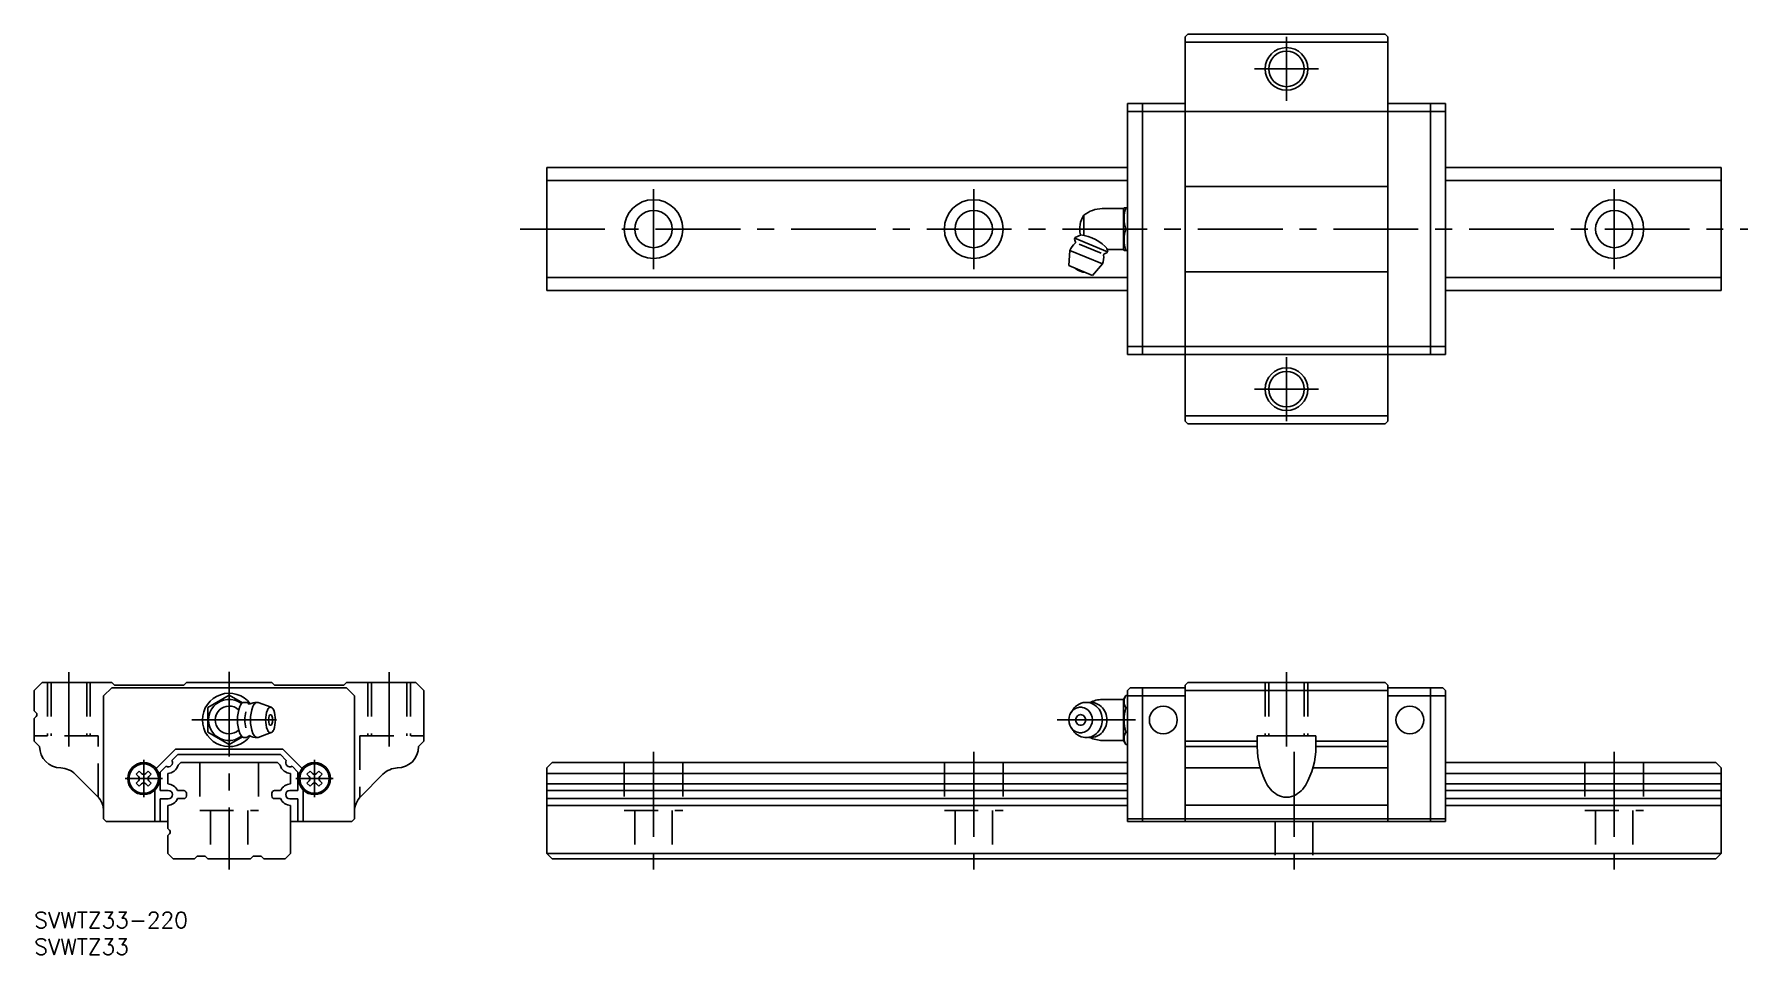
# Model space of a CAD drawing. Extents: x 0 to 321, y -8 to 164.
import ezdxf

# ---------------------------------------------------------------- set-up
doc = ezdxf.new("R2010")
doc.units = 0
doc.header["$LTSCALE"] = 0.5
doc.linetypes.add('CENTER', pattern=[50.8, 31.75, -6.35, 6.35, -6.35])
doc.linetypes.add('DASHED', pattern=[19.05, 12.7, -6.35])
for name, color, linetype in [('MSM_CENTER', 1, 'CENTER'), ('MSM_CONTINUOUS', 7, 'CONTINUOUS'), ('MSM_DASHED', 4, 'DASHED'), ('MSM_NARROW', 5, 'CONTINUOUS'), ('MSM_PART_NUMBER', 7, 'CONTINUOUS')]:
    doc.layers.add(name, color=color, linetype=linetype)
doc.styles.get("Standard").update_dxf_attribs({"font": 'txt.shx', "height": 3, "bigfont": 'bigfont.shx'})

# ---------------------------------------------------------------- blocks, each defined once
blk = doc.blocks.new('*U2')
at = {"layer": 'MSM_PART_NUMBER'}
blk.add_text('SVWTZ33-220', height=3, dxfattribs=at).set_placement((0, -3))
blk = doc.blocks.new('*U3')
at = {"layer": 'MSM_PART_NUMBER'}
blk.add_text('SVWTZ33', height=3, dxfattribs=at).set_placement((0, -8))

msp = doc.modelspace()

# ---------------------------------------------------------------- linework, layer by layer
at = {"layer": 'MSM_CENTER'}
for p, q in [((234.600057, 152), (234.600057, 164)), ((228.600057, 158), (240.600057, 158)), ((116.00003, 135.5), (116.00003, 120.5)), ((176.00003, 135.5), (176.00003, 120.5)), ((296.00003, 135.5), (296.00003, 120.5)), ((91.00006, 128), (321.00006, 128)), ((234.600057, 92), (234.600057, 104)), ((228.600057, 98), (240.600057, 98)), ((6.5, 44.953784), (6.5, 31)), ((36.5, 45), (36.5, 8)), ((66.5, 44.953784), (66.5, 31)), ((234.600057, 44.953784), (234.600057, 31)), ((29.5, 36), (46.68057, 36)), ((191.651591, 36), (206.297803, 36)), ((115.999999, 30), (115.999999, 8.000015)), ((175.999999, 30), (175.999999, 8.000015)), ((235.999999, 30), (235.999999, 8.000015)), ((295.999999, 30), (295.999999, 8.000015)), ((20.5, 28.499985), (20.5, 21.499985)), ((52.5, 28.499985), (52.5, 21.499985)), ((17, 24.999985), (24, 24.999985)), ((49, 24.999985), (56, 24.999985))]:
    msp.add_line(p, q, dxfattribs=at)
at = {"layer": 'MSM_CONTINUOUS'}
for p, q in [((215.599979, 163.999908), (216.099965, 164.499908)), ((215.599993, 163.999924), (215.599993, 91.999924)), ((216.099953, 164.5), (253.100026, 164.5)), ((253.599973, 163.999954), (253.099973, 164.499954)), ((253.600057, 163.999863), (253.600057, 92.000046)), ((215.599953, 163), (253.600011, 163)), ((204.799993, 151.5), (215.599953, 151.5)), ((204.799993, 151.5), (204.799993, 104.5)), ((207.599966, 151.5), (207.599966, 104.5)), ((253.600011, 151.5), (264.399978, 151.5)), ((261.59999, 151.5), (261.59999, 104.5)), ((264.400054, 151.5), (264.400054, 104.5)), ((204.799993, 150), (264.399962, 150)), ((96.00006, 139.5), (204.799993, 139.5)), ((96.00006, 116.5), (96.00006, 139.5)), ((264.399978, 139.5), (316.00006, 139.5)), ((316.00006, 116.5), (316.00006, 139.5)), ((96.00003, 137.067352), (204.799993, 137.067352)), ((215.599953, 136), (253.600011, 136)), ((264.399978, 137.067352), (316.00006, 137.067352)), ((204.075047, 131.849991), (200.075042, 131.849991)), ((204.075047, 131.849991), (204.075047, 124.149994)), ((204.161658, 131.999969), (204.075057, 131.849968)), ((204.799993, 131.999985), (204.161652, 131.999985)), ((196.631832, 130.599991), (196.631832, 126.819427)), ((194.861415, 126.072128), (195.072617, 125.562248)), ((195.014496, 126.441711), (194.861419, 126.072151)), ((194.937952, 126.25692), (201.035562, 123.731209)), ((196.13646, 126.906433), (195.014485, 126.441696)), ((204.508071, 128), (204.799993, 128)), ((194.001747, 123.996742), (193.799993, 121.157852)), ((194.001758, 123.996719), (200.099353, 121.471008)), ((195.722308, 125.174355), (199.868558, 123.456924)), ((200.959012, 123.546432), (200.449113, 123.335228)), ((200.928054, 124.36026), (201.112079, 123.915977)), ((201.112101, 123.915985), (200.95903, 123.546432)), ((204.075047, 124.149994), (201.112082, 124.149994)), ((204.075051, 124.149971), (204.161652, 123.999977)), ((204.799993, 124), (204.161652, 124)), ((96.00003, 118.932648), (204.799993, 118.932648)), ((193.799998, 121.157837), (198.234622, 119.320953)), ((198.234606, 119.320938), (200.099345, 121.471001)), ((215.599953, 120), (253.600011, 120)), ((264.399978, 118.932648), (316.00006, 118.932648)), ((96.00006, 116.5), (204.799993, 116.5)), ((264.399978, 116.5), (316.00006, 116.5)), ((204.799993, 106), (264.399962, 106)), ((204.799993, 104.5), (264.400054, 104.5)), ((215.599946, 91.999973), (216.099949, 91.499973)), ((215.599953, 93), (253.600011, 93)), ((216.099968, 91.5), (253.100011, 91.5)), ((253.099981, 91.499989), (253.599988, 91.999985)), ((1.500027, 43), (0.000027, 41.5)), ((1.500031, 43), (14.500015, 43)), ((13.000051, 40.499962), (14.500069, 41.999969)), ((14.500015, 41.999985), (58.5, 41.999985)), ((15.00001, 42.500015), (14.500019, 43.000008)), ((15, 42.499985), (28, 42.499985)), ((27.999986, 42.5), (28.499997, 43.000015)), ((28.499991, 43), (44.499987, 43)), ((44.499982, 43.000015), (45.000004, 42.499992)), ((44.999985, 42.499985), (58, 42.499985)), ((58.500002, 43.000008), (58, 42.500008)), ((58.5, 43), (71.499939, 43)), ((58.500021, 41.999985), (60.000011, 40.5)), ((71.499962, 42.999992), (72.999962, 41.499985)), ((204.799993, 41.500037), (205.299983, 42.000041)), ((205.299978, 42.000046), (215.599968, 42.000046)), ((207.599981, 42.000046), (207.599981, 17.000046)), ((216.099934, 42.999995), (215.599966, 42.500027)), ((215.599993, 42.500054), (215.599993, 17)), ((216.099937, 43), (253.100026, 43)), ((253.100026, 43.000003), (253.599988, 42.50003)), ((253.600026, 42.000046), (263.899993, 42.000046)), ((253.600057, 42.499965), (253.600057, 17)), ((261.600005, 42.000046), (261.600005, 17.000046)), ((263.899993, 42.00004), (264.400054, 41.499973)), ((0, 37.707077), (0, 41.499985)), ((13, 17.499985), (13, 40.499939)), ((36.500017, 40.61882), (32.500001, 38.30941)), ((38.987492, 39.182693), (36.500008, 40.618843)), ((39.690685, 39.299988), (39.321133, 39.299988)), ((44.387807, 38.376961), (41.940495, 39.26841)), ((60, 40.499969), (60, 17.5)), ((73, 41.499985), (73, 31.999985)), ((200.07521, 39.850006), (204.07507, 39.850006)), ((204.07507, 39.850005), (204.07507, 32.149995)), ((204.075071, 39.850002), (204.508085, 40.600004)), ((204.508078, 40.600006), (204.799993, 40.600006)), ((204.799993, 41.500038), (204.799993, 17)), ((204.799993, 40.500046), (215.599968, 40.500046)), ((215.599968, 41.500046), (253.600026, 41.500046)), ((253.600026, 40.500046), (264.399993, 40.500046)), ((264.400054, 41.499969), (264.400054, 17)), ((0, 31.999985), (0, 36.292908)), ((0.000015, 37.707092), (0.353569, 37.353539)), ((0.000027, 36.292892), (0.353569, 36.646431)), ((32.500002, 33.690582), (32.500002, 38.309402)), ((194.232962, 37.424734), (194.597077, 37.959002)), ((204.508089, 38.300003), (204.799993, 38.300003)), ((32.500004, 33.690567), (36.500007, 31.381165)), ((36.50001, 31.381165), (38.987494, 32.817314)), ((39.690685, 32.699997), (39.321133, 32.699997)), ((44.387805, 33.62307), (41.938027, 32.730728)), ((194.597081, 34.041027), (194.232968, 34.575295)), ((194.597084, 34.041032), (194.612897, 34.018018)), ((204.07507, 32.149994), (200.07521, 32.149994)), ((204.508082, 31.399996), (204.075068, 32.149998)), ((204.508086, 33.700012), (204.799993, 33.700012)), ((229.100042, 33.000061), (229.100042, 31.000046)), ((229.100072, 33.000046), (240.100057, 33.000046)), ((240.100057, 33.000046), (240.100057, 31.000046)), ((0.000027, 31.999992), (1.000031, 30.999992)), ((26.450056, 30.499985), (22.834418, 26.884331)), ((26.864293, 29.5), (25.782207, 28.417915)), ((26.450012, 30.499985), (46.549988, 30.499985)), ((26.864258, 29.499985), (46.135757, 29.499985)), ((47.217847, 28.4179), (46.135761, 29.499992)), ((50.165657, 26.884315), (46.550009, 30.499985)), ((72.999973, 31.999992), (71.999969, 30.999992)), ((204.508069, 31.400009), (204.799993, 31.400009)), ((215.599948, 32), (229.100042, 32)), ((215.599948, 31), (229.100078, 31)), ((240.100031, 31), (253.600015, 31)), ((240.100057, 32), (253.600015, 32)), ((7.671595, 25.82843), (11.82843, 21.671608)), ((19.078814, 25.837646), (19.662359, 26.421196)), ((19.078835, 25.837639), (19.527575, 25.388901)), ((19.66238, 26.421181), (20.111118, 25.972443)), ((20.888933, 25.972443), (21.337672, 26.421181)), ((21.337663, 26.421204), (21.921218, 25.837646)), ((21.472478, 25.388893), (21.921217, 25.837631)), ((23.600006, 22.800003), (23.600006, 26.235748)), ((24.682136, 27.317833), (23.600049, 26.235748)), ((25, 25.986969), (25, 24.013)), ((26.932696, 27.499969), (27.432717, 27.999969)), ((27.432648, 27.999985), (45.567352, 27.999985)), ((45.56738, 27.999939), (46.067401, 27.499939)), ((48, 24.013), (48, 25.986969)), ((49.400004, 26.235733), (48.317919, 27.317825)), ((49.399994, 26.235748), (49.399994, 22.800003)), ((51.078804, 25.837646), (51.662359, 26.421204)), ((51.078805, 25.837631), (51.527544, 25.388893)), ((51.66236, 26.421188), (52.111099, 25.97245)), ((52.888914, 25.97245), (53.337652, 26.421188)), ((53.337652, 26.421204), (53.921207, 25.837646)), ((53.472469, 25.388901), (53.921207, 25.837639)), ((61.171549, 21.671631), (65.328384, 25.828453)), ((96.00003, 27), (96.00003, 11.000015)), ((96.00003, 25.987045), (204.799993, 25.987045)), ((96.000083, 27.000037), (97.000037, 27.999995)), ((97.000045, 28), (204.799993, 28)), ((215.599948, 27), (229.668832, 27)), ((239.531275, 27), (253.600015, 27)), ((264.399993, 25.987045), (315.999999, 25.987045)), ((264.400054, 28), (314.999987, 28)), ((315.999999, 26.999984), (314.999987, 28)), ((315.999999, 26.999984), (315.999999, 11.00011)), ((19.662373, 23.578804), (19.078817, 24.162361)), ((19.527567, 24.611076), (19.078829, 24.162331)), ((20.111113, 24.027527), (19.662373, 23.578789)), ((21.33768, 23.578789), (20.888941, 24.027534)), ((21.921214, 24.162338), (21.337669, 23.578796)), ((21.921225, 24.162338), (21.472485, 24.611076)), ((22.600006, 16.999985), (22.600006, 22.857574)), ((25.100021, 22.800049), (23.600021, 22.800049)), ((26.844168, 22.750038), (28.000036, 22.750038)), ((45.000036, 22.750023), (46.155905, 22.750023)), ((49.400006, 22.800049), (47.900006, 22.800049)), ((50.399994, 22.857574), (50.399994, 16.999985)), ((51.527548, 24.611084), (51.078808, 24.162346)), ((51.662363, 23.578804), (51.078808, 24.162361)), ((52.111102, 24.027534), (51.662363, 23.578789)), ((53.337648, 23.578789), (52.88891, 24.027527)), ((53.921204, 24.162361), (53.337648, 23.578804)), ((53.921204, 24.162346), (53.472466, 24.611084)), ((96.00003, 24.013077), (204.799993, 24.013077)), ((96.00003, 22.750092), (204.799993, 22.750092)), ((264.399993, 24.013077), (315.999999, 24.013077)), ((264.399993, 22.750092), (315.999999, 22.750092)), ((23.600006, 16.999985), (23.600006, 21.200012)), ((25.100025, 21.200035), (23.600025, 21.200043)), ((25, 19.986984), (25, 15.668121)), ((26.844152, 21.250038), (28.000036, 21.250038)), ((28.5, 22.249985), (28.5, 21.749985)), ((44.5, 21.749985), (44.5, 22.249985)), ((45.000036, 21.250023), (46.155935, 21.250023)), ((49.400002, 21.200027), (47.900002, 21.20002)), ((48, 11), (48, 19.986984)), ((49.399994, 21.200012), (49.399994, 16.999985)), ((96.00003, 21.250092), (204.799993, 21.250092)), ((96.00003, 19.98584), (204.799993, 19.98584)), ((215.599968, 20.000137), (253.600026, 20.000137)), ((264.399993, 21.250092), (315.999999, 21.250092)), ((264.399993, 19.98584), (315.999999, 19.98584)), ((13.000057, 17.499977), (13.500042, 17)), ((13.500046, 17), (25, 17)), ((48, 17), (59.500031, 17)), ((59.500036, 17.000008), (60, 17.499977)), ((204.799993, 17.500046), (215.599968, 17.500046)), ((204.799993, 17), (264.400054, 17)), ((215.599968, 17.500061), (253.600026, 17.500061)), ((253.600026, 17.500046), (264.399993, 17.500046)), ((25, 14.331894), (25, 11)), ((25.000074, 14.331924), (25.334087, 14.665939)), ((25.000085, 15.668053), (25.334098, 15.334045)), ((25.000039, 10.999992), (26.000019, 10.000015)), ((26.00002, 10), (30.000061, 10)), ((30.500046, 10.5), (30.000045, 9.999992)), ((30.5, 10.5), (32.000015, 10.5)), ((32.000042, 10.499992), (32.500042, 9.999992)), ((32.5, 10), (32.500015, 10)), ((32.500032, 10), (40.500075, 10)), ((40.500055, 9.999985), (41.000055, 10.499985)), ((41, 10.5), (42.5, 10.5)), ((43.000051, 10.000008), (42.50004, 10.500015)), ((43.000047, 10), (47.000045, 10)), ((47.000046, 10.000015), (48.000036, 11)), ((96.00006, 11.00008), (97.00006, 10.00008)), ((96.000109, 11.000031), (315.999999, 11.000031)), ((97.000045, 10), (314.999889, 10)), ((315.999999, 11.00011), (314.999889, 10))]:
    msp.add_line(p, q, dxfattribs=at)
for centre, radius in [((234.600057, 158), 3.3235), ((116.00003, 128), 5.5), ((176.00003, 128), 5.5), ((296.00003, 128), 5.5), ((116.00003, 128), 3.5), ((176.00003, 128), 3.5), ((296.00003, 128), 3.5), ((234.600057, 98), 3.3235), ((211.499969, 36.000046), 2.599999), ((257.700017, 36.000046), 2.599999), ((20.5, 24.999985), 2.999999), ((20.5, 24.999985), 2.75), ((52.5, 24.999985), 2.999999), ((52.5, 24.999985), 2.75)]:
    msp.add_circle(centre, radius, dxfattribs=at)
for centre, radius, start, end in [((200.303165, 125.85434), 5.999997, 92.178871, 127.726128), ((210.108161, 129.999985), 5.946512, 160.346466, 199.653458), ((200.547185, 127.999985), 4.699998, 146.413773, 193.178802), ((197.050537, 122.733887), 3.300001, 128.16394, 157.499847), ((194.887833, 125.485733), 0.200001, 308.164124, 22.500431), ((195.00074, 118.987488), 7.999998, 40.189182, 83.034012), ((210.108161, 126), 5.946512, 160.346466, 199.653458), ((197.050537, 122.733887), 3.299999, 337.5, 6.835998), ((200.525655, 123.150482), 0.2, 112.499573, 186.835464), ((197.180553, 123.04776), 3.2, 229.290024, 265.709991), ((36.500016, 36), 4.999999, 37.387047, 322.612549), ((36.5, 36), 3.849998, 52.507736, 307.492126), ((36.5, 36), 2.599998, 46.621258, 313.378754), ((45.365993, 35.999977), 7.307859, 159.761932, 200.237946), ((39.823641, 38.053276), 1.397423, 121.100311, 160.143906), ((39.321136, 38.795189), 0.504785, 90.903221, 115.752029), ((39.690686, 38.795189), 0.504785, 64.247971, 90.902901), ((39.188181, 38.053276), 1.397423, 39.427475, 58.899673), ((41.766112, 35.999985), 3.300003, 89.999985, 117.054504), ((47.81097, 35.999977), 7.307859, 159.761932, 200.237946), ((42.268619, 38.053276), 1.397423, 121.100296, 160.143906), ((41.766114, 38.795189), 0.504782, 68.687515, 115.751984), ((197.480214, 36), 3.478466, 133.386063, 145.806763), ((197.086265, 36.352306), 2.952154, 101.036324, 132.526321), ((197.050547, 36.479605), 2.820394, 79.180748, 100.819191), ((197.910216, 36.479605), 2.820393, 79.180748, 98.765778), ((197.01483, 36.352306), 2.952155, 47.473614, 78.963623), ((200.303208, 33.854341), 6, 92.177719, 114.893784), ((197.874498, 36.352305), 2.952155, 47.473614, 78.963615), ((196.620881, 36), 3.478466, 313.386078, 46.613884), ((197.480549, 36), 3.478465, 313.386078, 46.61388), ((206.243675, 39.450012), 2.082014, 146.471832, 213.52861), ((-0.000031, 36.999985), 0.500011, 315, 45), ((44.736937, 35.999985), 5.306937, 163.626373, 196.372696), ((48.647522, 35.999985), 5.306932, 159.730652, 200.269333), ((44.625271, 37.492477), 1.016733, 121.051376, 160.104004), ((46.093838, 35.999985), 2.21575, 159.773819, 200.226166), ((44.412985, 36.622322), 0.423399, 121.118462, 160.158768), ((44.260589, 38.031761), 0.368218, 64.286964, 115.712906), ((44.260589, 36.847191), 0.152796, 64.233658, 115.766342), ((44.108191, 36.622322), 0.423397, 19.841225, 58.881424), ((43.895906, 37.492477), 1.016734, 19.895979, 58.948532), ((42.427338, 35.999985), 2.21575, 339.773804, 20.226175), ((39.873653, 35.999985), 5.306932, 339.730652, 20.269337), ((196.329788, 36), 2.529794, 133.386063, 226.613876), ((196.043279, 36.256224), 2.147021, 101.036324, 132.526337), ((196.147504, 36), 1.054076, 133.386078, 226.613892), ((196.028127, 36.106758), 0.89459, 101.036369, 132.526337), ((196.017303, 36.348804), 2.051195, 79.180748, 100.819199), ((196.017303, 36.145334), 0.854661, 79.180725, 100.819214), ((196.006479, 36.106758), 0.89459, 47.473614, 78.96357), ((195.991327, 36.256224), 2.147021, 47.473598, 78.963623), ((195.887102, 36), 1.054076, 313.386047, 46.613884), ((195.704818, 36), 2.529793, 313.386078, 46.613884), ((211.970033, 36.000014), 7.808372, 162.869141, 197.130844), ((39.823639, 33.946693), 1.397425, 199.856079, 238.899643), ((39.321133, 33.204781), 0.504785, 244.24794, 270.393188), ((39.690688, 33.204781), 0.504788, 270.392853, 295.752045), ((39.188183, 33.946693), 1.397424, 301.100342, 320.570099), ((41.766112, 35.999985), 3.300001, 242.945496, 269.999969), ((42.268616, 33.946693), 1.397425, 199.856079, 238.899628), ((41.76611, 33.204781), 0.504785, 244.247864, 289.935699), ((44.625269, 34.507492), 1.016734, 199.895981, 238.948532), ((44.412984, 35.377647), 0.423398, 199.841202, 238.881424), ((44.260586, 33.968208), 0.368218, 244.286957, 295.712891), ((44.260587, 35.152779), 0.152796, 244.233658, 295.766327), ((44.108191, 35.377647), 0.423399, 301.118469, 340.158783), ((43.895904, 34.507492), 1.016733, 301.051392, 340.104004), ((196.043279, 35.743776), 2.147021, 227.473587, 258.963623), ((197.480214, 36), 3.478466, 214.652939, 226.613892), ((197.086265, 35.647694), 2.952155, 227.473618, 258.963623), ((196.028127, 35.893242), 0.89459, 227.473618, 258.963562), ((196.017303, 35.651196), 2.051194, 259.180756, 280.819214), ((196.017303, 35.854666), 0.854662, 259.180725, 280.819214), ((196.006479, 35.893242), 0.89459, 281.036377, 312.526306), ((195.991327, 35.743776), 2.147021, 281.036316, 312.526337), ((197.050547, 35.520395), 2.820393, 259.180756, 280.819183), ((197.910216, 35.520395), 2.820392, 261.237854, 280.819183), ((197.01483, 35.647694), 2.952154, 281.036316, 312.526337), ((200.303209, 38.14566), 6, 245.106216, 267.822266), ((197.874498, 35.647695), 2.952155, 281.036316, 312.526337), ((206.243675, 32.549989), 2.082014, 146.471329, 213.527618), ((5, 30.999985), 4, 180, 269.438324), ((68, 30.999985), 4, 270.000031, 0), ((243.635381, 31.026319), 14.535327, 180.103592, 210.136124), ((225.564729, 31.026324), 14.535326, 329.863861, 359.896667), ((4.84317, 22.999985), 4, 45.000057, 88.315598), ((20.5, 26.361359), 0.55, 225, 315), ((25.100006, 27.999985), 0.799997, 238.506805, 31.493561), ((24.928787, 28.068741), 2.082997, 271.959198, 344.154327), ((48.071228, 28.068741), 2.082997, 195.845657, 268.040405), ((47.899994, 27.999985), 0.800002, 148.506439, 301.493134), ((52.5, 26.361359), 0.55, 225, 315), ((68.15683, 22.999985), 3.999998, 91.123093, 134.999924), ((19.138641, 24.999985), 0.55, 315, 45), ((20.5, 23.638626), 0.55, 45, 135), ((21.861374, 24.999985), 0.55, 135, 225), ((24.928802, 21.931213), 2.082999, 23.145874, 88.041206), ((25.100006, 21.999985), 0.800003, 269.999939, 89.999725), ((28, 22.249985), 0.5, 0, 90), ((45, 22.249985), 0.5, 90, 180), ((48.071213, 21.931213), 2.082997, 91.95916, 156.854126), ((47.899994, 21.999985), 0.800003, 90.000275, 270.000061), ((51.138641, 24.999985), 0.55, 315.000061, 44.999931), ((52.5, 23.638626), 0.55, 45, 135), ((53.861374, 24.999985), 0.55, 135, 225), ((235.351156, 26.396585), 5.048837, 211.897537, 250.249008), ((233.848951, 26.396585), 5.048836, 289.750946, 328.102448), ((9, 18.84317), 4, 0.000109, 45.000095), ((24.928787, 22.068756), 2.082997, 271.959198, 336.854095), ((28, 21.749985), 0.5, 270, 0), ((45, 21.749985), 0.5, 180, 270), ((48.071228, 22.068756), 2.082997, 203.145889, 268.040405), ((64, 18.84317), 4.000001, 134.999802, 179.999893), ((234.600053, 24.723713), 3.223668, 252.766464, 287.233459), ((25, 15), 0.472391, 315.000092, 0), ((25, 15), 0.472392, 0, 44.99992)]:
    msp.add_arc(centre, radius, start, end, dxfattribs=at)
at = {"layer": 'MSM_DASHED'}
for p, q in [((2.5, 43), (2.5, 33)), ((3.1765, 43), (3.1765, 33.000046)), ((9.8235, 43), (9.8235, 33.000046)), ((10.5, 43), (10.5, 33)), ((62.5, 43), (62.5, 33)), ((63.1765, 43), (63.1765, 33.000046)), ((69.8235, 43), (69.8235, 33.000046)), ((70.5, 43), (70.5, 33)), ((230.60001, 43), (230.60001, 33)), ((231.276511, 43), (231.276511, 33.000046)), ((237.92351, 43), (237.92351, 33.000046)), ((238.60001, 43), (238.60001, 33)), ((12, 33), (0, 33)), ((12, 21.500031), (12, 32.999985)), ((61, 33), (73, 33)), ((61, 32.999985), (61, 21.500046)), ((31.000054, 28.000001), (31.000054, 19.000001)), ((42.000054, 28.000001), (42.000054, 19.000001)), ((110.499999, 28), (110.499999, 19)), ((121.499999, 28), (121.499999, 19)), ((170.499999, 28), (170.499999, 19)), ((181.499999, 28), (181.499999, 19)), ((290.499999, 28), (290.499999, 19)), ((301.499999, 28), (301.499999, 19)), ((31.000054, 19.000001), (42.000054, 19.000001)), ((33.000054, 19.000001), (33.000054, 10)), ((40.000054, 19.000001), (40.000054, 10)), ((110.499999, 19), (121.499999, 19)), ((112.499999, 19), (112.499999, 10)), ((119.499999, 19), (119.499999, 10)), ((170.499999, 19), (181.499999, 19)), ((172.499999, 19), (172.499999, 10)), ((179.499999, 19), (179.499999, 10)), ((232.499999, 17), (232.499999, 10)), ((239.499999, 17), (239.499999, 10)), ((290.499999, 19), (301.499999, 19)), ((292.499999, 19), (292.499999, 10)), ((299.499999, 19), (299.499999, 10))]:
    msp.add_line(p, q, dxfattribs=at)
at = {"layer": 'MSM_NARROW'}
for centre in [(234.600057, 158), (234.600057, 98)]:
    msp.add_circle(centre, 4, dxfattribs=at)

# ---------------------------------------------------------------- block references
at = {"layer": 'MSM_CONTINUOUS'}
for name in ['*U2', '*U3']:
    msp.add_blockref(name, (0, 0), dxfattribs=at)

doc.saveas('drawing.dxf')
